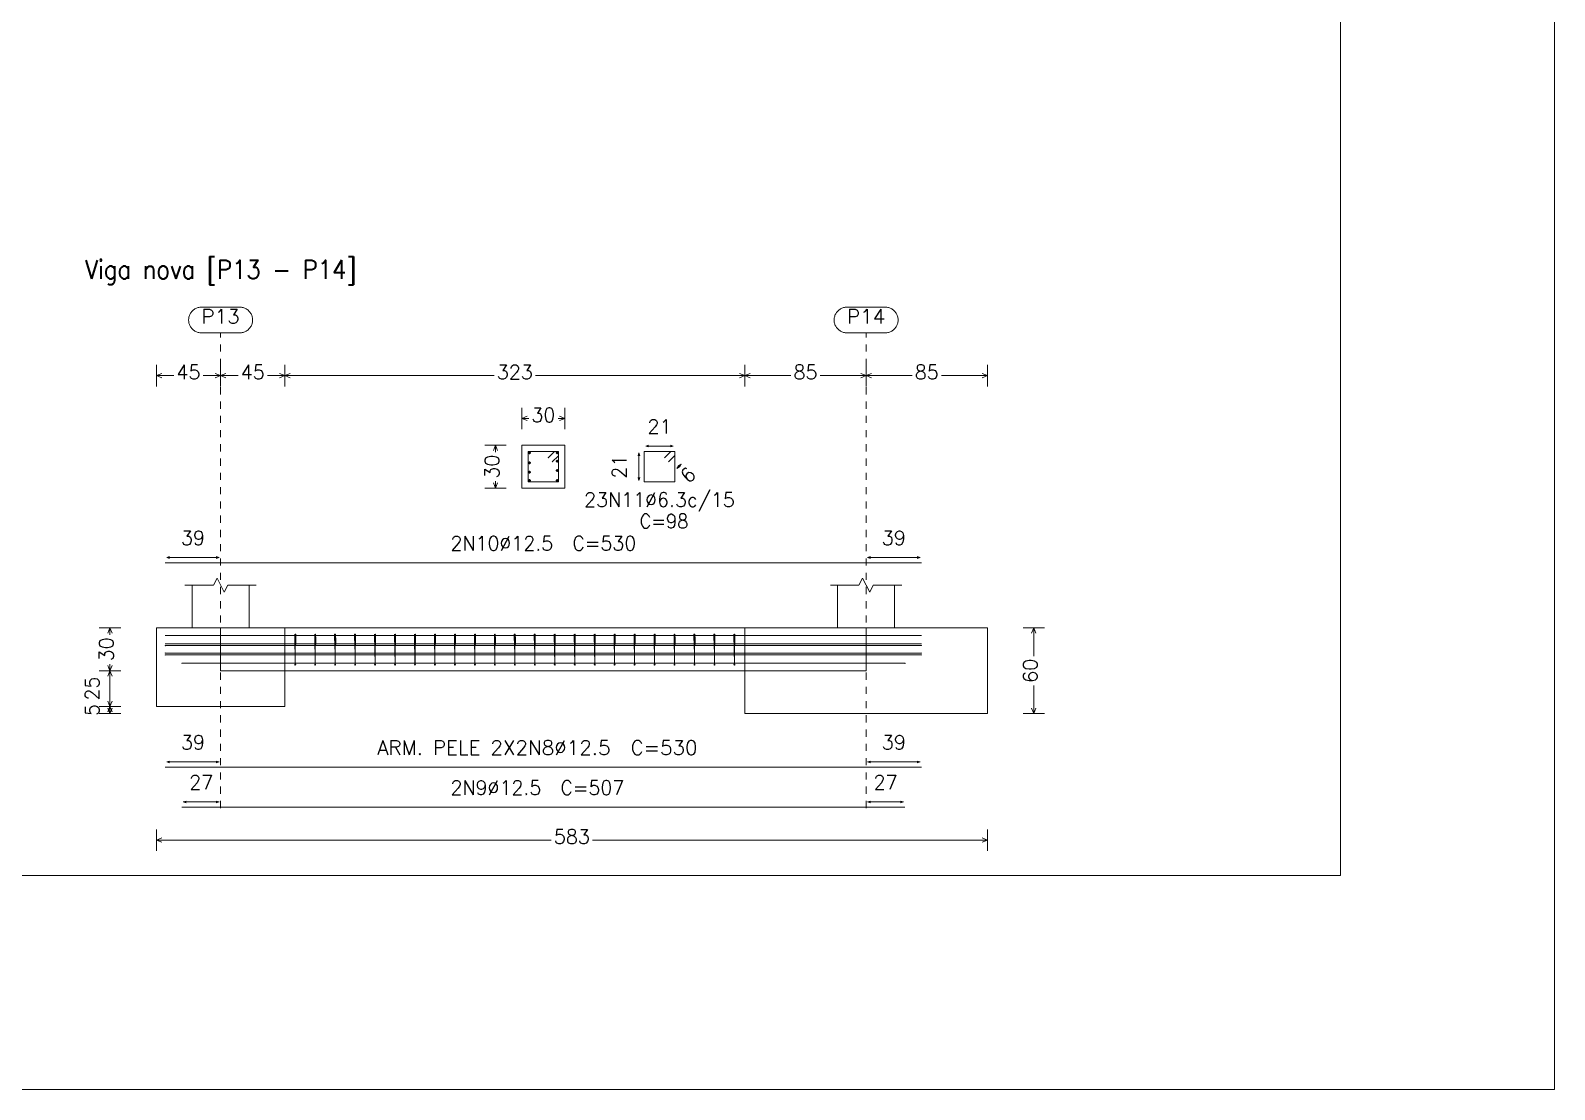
# Model space of a CAD drawing. Header units: millimetres. Extents: x 0 to 376, y 0 to 134.
# Drawn here: x 153.22 to 174.59, y 46.1 to 60.95 of the extents above; entities that cross this region are included whole.
import ezdxf
from ezdxf.enums import TextEntityAlignment as Align

# ---------------------------------------------------------------- set-up
doc = ezdxf.new("R2010")
doc.units = ezdxf.units.MM
doc.linetypes.add('CYPE_PUNTO', pattern=[0.075, 0, -0.075])
for name, color, linetype, lineweight in [('FUN_COTAS', 2, 'Continuous', 0), ('FUN_DES_ARMADURAS', 4, 'Continuous', 0), ('FUN_GEOMETRIA', 2, 'Continuous', 0), ('FUN_REFEREN', 2, 'Continuous', 0), ('FUN_TXT_ARMADURAS', 3, 'Continuous', 0), ('QUAD_BORDA', 1, 'Continuous', 20), ('QUAD_LIMITES', 2, 'Continuous', 0)]:
    doc.layers.add(name, color=color, linetype=linetype, lineweight=lineweight)
doc.styles.add('CYPETXT', font='romans__.ttf', dxfattribs={"height": 0.2})

msp = doc.modelspace()

# ---------------------------------------------------------------- hatches: boundary and pattern name
at = {"layer": 'FUN_DES_ARMADURAS'}
h = msp.add_hatch(color=256, dxfattribs=at)
edge = h.paths.add_edge_path(flags=0)
edge.add_arc((160.4777, 54.9586), 0.0016, 0, 360)
h = msp.add_hatch(color=256, dxfattribs=at)
edge = h.paths.add_edge_path(flags=0)
edge.add_arc((160.534, 54.9023), 0.0016, 0, 360)
h = msp.add_hatch(color=256, dxfattribs=at)
edge = h.paths.add_edge_path(flags=0)
edge.add_arc((155.1085, 52.4671), 0.0016, 0, 360)
h = msp.add_hatch(color=256, dxfattribs=at)
edge = h.paths.add_edge_path(flags=0)
edge.add_arc((155.1085, 52.3498), 0.0016, 0, 360)
h = msp.add_hatch(color=256, dxfattribs=at)
edge = h.paths.add_edge_path(flags=0)
edge.add_arc((156.9235, 52.3969), 0.0016, 0, 360)
h = msp.add_hatch(color=256, dxfattribs=at)
edge = h.paths.add_edge_path(flags=0)
edge.add_arc((157.2034, 52.3969), 0.0016, 0, 360)
h = msp.add_hatch(color=256, dxfattribs=at)
edge = h.paths.add_edge_path(flags=0)
edge.add_arc((157.4832, 52.3969), 0.0016, 0, 360)
h = msp.add_hatch(color=256, dxfattribs=at)
edge = h.paths.add_edge_path(flags=0)
edge.add_arc((157.7631, 52.3969), 0.0016, 0, 360)
h = msp.add_hatch(color=256, dxfattribs=at)
edge = h.paths.add_edge_path(flags=0)
edge.add_arc((158.043, 52.3969), 0.0016, 0, 360)
h = msp.add_hatch(color=256, dxfattribs=at)
edge = h.paths.add_edge_path(flags=0)
edge.add_arc((158.3229, 52.3969), 0.0016, 0, 360)
h = msp.add_hatch(color=256, dxfattribs=at)
edge = h.paths.add_edge_path(flags=0)
edge.add_arc((158.6028, 52.3969), 0.0016, 0, 360)
h = msp.add_hatch(color=256, dxfattribs=at)
edge = h.paths.add_edge_path(flags=0)
edge.add_arc((158.8827, 52.3969), 0.0016, 0, 360)
h = msp.add_hatch(color=256, dxfattribs=at)
edge = h.paths.add_edge_path(flags=0)
edge.add_arc((159.1626, 52.3969), 0.0016, 0, 360)
h = msp.add_hatch(color=256, dxfattribs=at)
edge = h.paths.add_edge_path(flags=0)
edge.add_arc((159.4424, 52.3969), 0.0016, 0, 360)
h = msp.add_hatch(color=256, dxfattribs=at)
edge = h.paths.add_edge_path(flags=0)
edge.add_arc((159.7223, 52.3969), 0.0016, 0, 360)
h = msp.add_hatch(color=256, dxfattribs=at)
edge = h.paths.add_edge_path(flags=0)
edge.add_arc((160.0022, 52.3969), 0.0016, 0, 360)
h = msp.add_hatch(color=256, dxfattribs=at)
edge = h.paths.add_edge_path(flags=0)
edge.add_arc((160.2821, 52.3969), 0.0016, 0, 360)
h = msp.add_hatch(color=256, dxfattribs=at)
edge = h.paths.add_edge_path(flags=0)
edge.add_arc((160.562, 52.3969), 0.0016, 0, 360)
h = msp.add_hatch(color=256, dxfattribs=at)
edge = h.paths.add_edge_path(flags=0)
edge.add_arc((160.8419, 52.3969), 0.0016, 0, 360)
h = msp.add_hatch(color=256, dxfattribs=at)
edge = h.paths.add_edge_path(flags=0)
edge.add_arc((161.1218, 52.3969), 0.0016, 0, 360)
h = msp.add_hatch(color=256, dxfattribs=at)
edge = h.paths.add_edge_path(flags=0)
edge.add_arc((161.4017, 52.3969), 0.0016, 0, 360)
h = msp.add_hatch(color=256, dxfattribs=at)
edge = h.paths.add_edge_path(flags=0)
edge.add_arc((161.6815, 52.3969), 0.0016, 0, 360)
h = msp.add_hatch(color=256, dxfattribs=at)
edge = h.paths.add_edge_path(flags=0)
edge.add_arc((161.9614, 52.3969), 0.0016, 0, 360)
h = msp.add_hatch(color=256, dxfattribs=at)
edge = h.paths.add_edge_path(flags=0)
edge.add_arc((162.2413, 52.3969), 0.0016, 0, 360)
h = msp.add_hatch(color=256, dxfattribs=at)
edge = h.paths.add_edge_path(flags=0)
edge.add_arc((162.5212, 52.3969), 0.0016, 0, 360)
h = msp.add_hatch(color=256, dxfattribs=at)
edge = h.paths.add_edge_path(flags=0)
edge.add_arc((162.8011, 52.3969), 0.0016, 0, 360)
h = msp.add_hatch(color=256, dxfattribs=at)
edge = h.paths.add_edge_path(flags=0)
edge.add_arc((163.081, 52.3969), 0.0016, 0, 360)
h = msp.add_hatch(color=256, dxfattribs=at)
edge = h.paths.add_edge_path(flags=0)
edge.add_arc((165.7102, 52.4671), 0.0016, 0, 360)
h = msp.add_hatch(color=256, dxfattribs=at)
edge = h.paths.add_edge_path(flags=0)
edge.add_arc((165.7102, 52.3498), 0.0016, 0, 360)
h = msp.add_hatch(color=256, dxfattribs=at)
edge = h.paths.add_edge_path(flags=0)
edge.add_arc((155.1085, 52.3248), 0.0016, 0, 360)
h = msp.add_hatch(color=256, dxfattribs=at)
edge = h.paths.add_edge_path(flags=0)
edge.add_arc((155.1085, 52.2197), 0.0016, 0, 360)
h = msp.add_hatch(color=256, dxfattribs=at)
edge = h.paths.add_edge_path(flags=0)
edge.add_arc((155.1085, 52.1947), 0.0016, 0, 360)
h = msp.add_hatch(color=256, dxfattribs=at)
edge = h.paths.add_edge_path(flags=0)
edge.add_arc((156.9377, 52.3406), 0.0016, 0, 360)
h = msp.add_hatch(color=256, dxfattribs=at)
edge = h.paths.add_edge_path(flags=0)
edge.add_arc((157.2176, 52.3406), 0.0016, 0, 360)
h = msp.add_hatch(color=256, dxfattribs=at)
edge = h.paths.add_edge_path(flags=0)
edge.add_arc((157.4975, 52.3406), 0.0016, 0, 360)
h = msp.add_hatch(color=256, dxfattribs=at)
edge = h.paths.add_edge_path(flags=0)
edge.add_arc((157.7774, 52.3406), 0.0016, 0, 360)
h = msp.add_hatch(color=256, dxfattribs=at)
edge = h.paths.add_edge_path(flags=0)
edge.add_arc((158.0573, 52.3406), 0.0016, 0, 360)
h = msp.add_hatch(color=256, dxfattribs=at)
edge = h.paths.add_edge_path(flags=0)
edge.add_arc((158.3372, 52.3406), 0.0016, 0, 360)
h = msp.add_hatch(color=256, dxfattribs=at)
edge = h.paths.add_edge_path(flags=0)
edge.add_arc((158.617, 52.3406), 0.0016, 0, 360)
h = msp.add_hatch(color=256, dxfattribs=at)
edge = h.paths.add_edge_path(flags=0)
edge.add_arc((158.8969, 52.3406), 0.0016, 0, 360)
h = msp.add_hatch(color=256, dxfattribs=at)
edge = h.paths.add_edge_path(flags=0)
edge.add_arc((159.1768, 52.3406), 0.0016, 0, 360)
h = msp.add_hatch(color=256, dxfattribs=at)
edge = h.paths.add_edge_path(flags=0)
edge.add_arc((159.4567, 52.3406), 0.0016, 0, 360)
h = msp.add_hatch(color=256, dxfattribs=at)
edge = h.paths.add_edge_path(flags=0)
edge.add_arc((159.7366, 52.3406), 0.0016, 0, 360)
h = msp.add_hatch(color=256, dxfattribs=at)
edge = h.paths.add_edge_path(flags=0)
edge.add_arc((160.0165, 52.3406), 0.0016, 0, 360)
h = msp.add_hatch(color=256, dxfattribs=at)
edge = h.paths.add_edge_path(flags=0)
edge.add_arc((160.2964, 52.3406), 0.0016, 0, 360)
h = msp.add_hatch(color=256, dxfattribs=at)
edge = h.paths.add_edge_path(flags=0)
edge.add_arc((160.5763, 52.3406), 0.0016, 0, 360)
h = msp.add_hatch(color=256, dxfattribs=at)
edge = h.paths.add_edge_path(flags=0)
edge.add_arc((160.8561, 52.3406), 0.0016, 0, 360)
h = msp.add_hatch(color=256, dxfattribs=at)
edge = h.paths.add_edge_path(flags=0)
edge.add_arc((161.136, 52.3406), 0.0016, 0, 360)
h = msp.add_hatch(color=256, dxfattribs=at)
edge = h.paths.add_edge_path(flags=0)
edge.add_arc((161.4159, 52.3406), 0.0016, 0, 360)
h = msp.add_hatch(color=256, dxfattribs=at)
edge = h.paths.add_edge_path(flags=0)
edge.add_arc((161.6958, 52.3406), 0.0016, 0, 360)
h = msp.add_hatch(color=256, dxfattribs=at)
edge = h.paths.add_edge_path(flags=0)
edge.add_arc((161.9757, 52.3406), 0.0016, 0, 360)
h = msp.add_hatch(color=256, dxfattribs=at)
edge = h.paths.add_edge_path(flags=0)
edge.add_arc((162.2556, 52.3406), 0.0016, 0, 360)
h = msp.add_hatch(color=256, dxfattribs=at)
edge = h.paths.add_edge_path(flags=0)
edge.add_arc((162.5355, 52.3406), 0.0016, 0, 360)
h = msp.add_hatch(color=256, dxfattribs=at)
edge = h.paths.add_edge_path(flags=0)
edge.add_arc((162.8153, 52.3406), 0.0016, 0, 360)
h = msp.add_hatch(color=256, dxfattribs=at)
edge = h.paths.add_edge_path(flags=0)
edge.add_arc((163.0952, 52.3406), 0.0016, 0, 360)
h = msp.add_hatch(color=256, dxfattribs=at)
edge = h.paths.add_edge_path(flags=0)
edge.add_arc((165.7102, 52.3248), 0.0016, 0, 360)
h = msp.add_hatch(color=256, dxfattribs=at)
edge = h.paths.add_edge_path(flags=0)
edge.add_arc((165.7102, 52.2197), 0.0016, 0, 360)
h = msp.add_hatch(color=256, dxfattribs=at)
edge = h.paths.add_edge_path(flags=0)
edge.add_arc((165.7102, 52.1947), 0.0016, 0, 360)
h = msp.add_hatch(color=256, dxfattribs=at)
edge = h.paths.add_edge_path(flags=0)
edge.add_arc((155.3401, 52.0774), 0.0016, 0, 360)
h = msp.add_hatch(color=256, dxfattribs=at)
edge = h.paths.add_edge_path(flags=0)
edge.add_arc((165.4786, 52.0774), 0.0016, 0, 360)

# ---------------------------------------------------------------- linework, layer by layer
at = {"layer": 'FUN_COTAS', "linetype": 'CYPE_PUNTO'}
for p, q in [((155.8844, 50.0472), (155.8844, 56.7101)), ((164.9343, 50.0472), (164.9343, 56.7101))]:
    msp.add_line(p, q, dxfattribs=at)
at = {"layer": 'FUN_COTAS'}
for p, q in [((154.9844, 55.9601), (154.9844, 56.2602)), ((155.8844, 55.9601), (155.8844, 56.2602)), ((155.8844, 55.9601), (155.8844, 56.2602)), ((156.7843, 55.9601), (156.7843, 56.2602)), ((156.7843, 55.9601), (156.7843, 56.2602)), ((163.2344, 55.9601), (163.2344, 56.2602)), ((163.2344, 55.9601), (163.2344, 56.2602)), ((164.9343, 55.9601), (164.9343, 56.2602)), ((164.9343, 55.9601), (164.9343, 56.2602)), ((166.6344, 55.9601), (166.6344, 56.2602)), ((154.9844, 56.1101), (155.0593, 56.1401)), ((154.9844, 56.1101), (155.0593, 56.0802)), ((154.9844, 56.1101), (155.2288, 56.1101)), ((155.6398, 56.1101), (155.8844, 56.1101)), ((155.8844, 56.1101), (155.8093, 56.1401)), ((155.8844, 56.1101), (155.8093, 56.0802)), ((155.8844, 56.1101), (155.9594, 56.1401)), ((155.8844, 56.1101), (155.9594, 56.0802)), ((155.8844, 56.1101), (156.1288, 56.1101)), ((156.5399, 56.1101), (156.7843, 56.1101)), ((156.7843, 56.1101), (156.7094, 56.1401)), ((156.7843, 56.1101), (156.7094, 56.0802)), ((156.7843, 56.1101), (156.8594, 56.1401)), ((156.7843, 56.1101), (156.8594, 56.0802)), ((156.7843, 56.1101), (159.7199, 56.1101)), ((160.2988, 56.1101), (163.2344, 56.1101)), ((163.2344, 56.1101), (163.1593, 56.1401)), ((163.2344, 56.1101), (163.1593, 56.0802)), ((163.2344, 56.1101), (163.3093, 56.1401)), ((163.2344, 56.1101), (163.3093, 56.0802)), ((163.2344, 56.1101), (163.8788, 56.1101)), ((164.2899, 56.1101), (164.9343, 56.1101)), ((164.9343, 56.1101), (164.8594, 56.1401)), ((164.9343, 56.1101), (164.8594, 56.0802)), ((164.9343, 56.1101), (165.0094, 56.1401)), ((164.9343, 56.1101), (165.0094, 56.0802)), ((164.9343, 56.1101), (165.5788, 56.1101)), ((165.9898, 56.1101), (166.6344, 56.1101)), ((166.6344, 56.1101), (166.5593, 56.1401)), ((166.6344, 56.1101), (166.5593, 56.0802)), ((160.1094, 55.3601), (160.1094, 55.6602)), ((160.7094, 55.3601), (160.7094, 55.6602)), ((160.1094, 55.5102), (160.1843, 55.5401)), ((160.1094, 55.5102), (160.1843, 55.4802)), ((160.1094, 55.5102), (160.2038, 55.5102)), ((160.6148, 55.5102), (160.7094, 55.5102)), ((160.7094, 55.5102), (160.6344, 55.5401)), ((160.7094, 55.5102), (160.6344, 55.4802)), ((159.5881, 55.1339), (159.8881, 55.1339)), ((159.7381, 55.1339), (159.7081, 55.059)), ((159.7381, 55.1339), (159.7681, 55.059)), ((159.7381, 55.0395), (159.7381, 55.1339)), ((159.5881, 54.5339), (159.8881, 54.5339)), ((159.7381, 54.5339), (159.7081, 54.609)), ((159.7381, 54.5339), (159.7381, 54.6285)), ((159.7381, 54.5339), (159.7681, 54.609)), ((154.1833, 52.5722), (154.4834, 52.5722)), ((154.3333, 52.5722), (154.3033, 52.4973)), ((154.3333, 52.5722), (154.3633, 52.4973)), ((154.3333, 52.4778), (154.3333, 52.5722)), ((167.1353, 52.5722), (167.4353, 52.5722)), ((167.2853, 52.5722), (167.2553, 52.4973)), ((167.2853, 52.5722), (167.3153, 52.4973)), ((167.2853, 52.1778), (167.2853, 52.5722)), ((154.1833, 51.9723), (154.4834, 51.9723)), ((154.1833, 51.9723), (154.4834, 51.9723)), ((154.3333, 51.9723), (154.3033, 52.0472)), ((154.3333, 51.9723), (154.3033, 51.8972)), ((154.3333, 51.9723), (154.3333, 52.0667)), ((154.3333, 51.9723), (154.3633, 52.0472)), ((154.3333, 51.9723), (154.3633, 51.8972)), ((154.3333, 51.4723), (154.3333, 51.9723)), ((167.2853, 51.3723), (167.2853, 51.7668)), ((154.3333, 51.4723), (154.3033, 51.5472)), ((154.3333, 51.4723), (154.3633, 51.5472)), ((154.1833, 51.4723), (154.4834, 51.4723)), ((154.1833, 51.4723), (154.4834, 51.4723)), ((154.1833, 51.3723), (154.4834, 51.3723)), ((154.3333, 51.4723), (154.3033, 51.3972)), ((154.3333, 51.3723), (154.3033, 51.4472)), ((154.3333, 51.4723), (154.3633, 51.3972)), ((154.3333, 51.3723), (154.3333, 51.4723)), ((154.3333, 51.3723), (154.3633, 51.4472)), ((167.1353, 51.3723), (167.4353, 51.3723)), ((167.2853, 51.3723), (167.2553, 51.4472)), ((167.2853, 51.3723), (167.3153, 51.4472)), ((154.9844, 49.4472), (154.9844, 49.7473)), ((154.9844, 49.5973), (155.0593, 49.6272)), ((154.9844, 49.5973), (155.0593, 49.5673)), ((154.9844, 49.5973), (160.5198, 49.5973)), ((161.0988, 49.5973), (166.6344, 49.5973)), ((166.6344, 49.5973), (166.5593, 49.6272)), ((166.6344, 49.5973), (166.5593, 49.5673)), ((166.6344, 49.4472), (166.6344, 49.7473))]:
    msp.add_line(p, q, dxfattribs=at)
for points in [[(156.1529, 57.0701), (156.1649, 57.0697), (156.1768, 57.0685), (156.1887, 57.0665), (156.2004, 57.0638), (156.2119, 57.0602), (156.2231, 57.0559), (156.234, 57.0508), (156.2446, 57.045), (156.2547, 57.0385), (156.2644, 57.0314), (156.2736, 57.0236), (156.2822, 57.0153), (156.2903, 57.0064), (156.2978, 56.9969), (156.3046, 56.987), (156.3107, 56.9767), (156.3161, 56.9659), (156.3208, 56.9548), (156.3248, 56.9435), (156.3279, 56.9319), (156.3303, 56.9201), (156.3319, 56.9082), (156.3327, 56.8962), (156.3327, 56.8841), (156.3319, 56.8721), (156.3303, 56.8602), (156.3279, 56.8484), (156.3248, 56.8368), (156.3208, 56.8255), (156.3161, 56.8144), (156.3107, 56.8036), (156.3046, 56.7933), (156.2978, 56.7834), (156.2903, 56.7739), (156.2822, 56.765), (156.2736, 56.7567), (156.2644, 56.7489), (156.2547, 56.7418), (156.2446, 56.7353), (156.234, 56.7295), (156.2231, 56.7244), (156.2119, 56.7201), (156.2004, 56.7165), (156.1887, 56.7138), (156.1768, 56.7118), (156.1649, 56.7106), (156.1529, 56.7101), (155.6158, 56.7101), (155.6038, 56.7106), (155.5919, 56.7118), (155.58, 56.7138), (155.5683, 56.7165), (155.5568, 56.7201), (155.5456, 56.7244), (155.5347, 56.7295), (155.5241, 56.7353), (155.514, 56.7418), (155.5043, 56.7489), (155.4951, 56.7567), (155.4865, 56.765), (155.4784, 56.7739), (155.4709, 56.7834), (155.4641, 56.7933), (155.458, 56.8036), (155.4526, 56.8144), (155.4479, 56.8255), (155.4439, 56.8368), (155.4408, 56.8484), (155.4384, 56.8602), (155.4368, 56.8721), (155.436, 56.8841), (155.436, 56.8962), (155.4368, 56.9082), (155.4384, 56.9201), (155.4408, 56.9319), (155.4439, 56.9435), (155.4479, 56.9548), (155.4526, 56.9659), (155.458, 56.9767), (155.4641, 56.987), (155.4709, 56.9969), (155.4784, 57.0064), (155.4865, 57.0153), (155.4951, 57.0236), (155.5043, 57.0314), (155.514, 57.0385), (155.5241, 57.045), (155.5347, 57.0508), (155.5456, 57.0559), (155.5568, 57.0602), (155.5683, 57.0638), (155.58, 57.0665), (155.5919, 57.0685), (155.6038, 57.0697), (155.6158, 57.0701), (156.1529, 57.0701)], [(165.2029, 57.0701), (165.2149, 57.0697), (165.2268, 57.0685), (165.2387, 57.0665), (165.2504, 57.0638), (165.2619, 57.0602), (165.2731, 57.0559), (165.284, 57.0508), (165.2946, 57.045), (165.3047, 57.0385), (165.3144, 57.0314), (165.3236, 57.0236), (165.3322, 57.0153), (165.3403, 57.0064), (165.3478, 56.9969), (165.3546, 56.987), (165.3607, 56.9767), (165.3661, 56.9659), (165.3708, 56.9548), (165.3748, 56.9435), (165.3779, 56.9319), (165.3803, 56.9201), (165.3819, 56.9082), (165.3827, 56.8962), (165.3827, 56.8841), (165.3819, 56.8721), (165.3803, 56.8602), (165.3779, 56.8484), (165.3748, 56.8368), (165.3708, 56.8255), (165.3661, 56.8144), (165.3607, 56.8036), (165.3546, 56.7933), (165.3478, 56.7834), (165.3403, 56.7739), (165.3322, 56.765), (165.3236, 56.7567), (165.3144, 56.7489), (165.3047, 56.7418), (165.2946, 56.7353), (165.284, 56.7295), (165.2731, 56.7244), (165.2619, 56.7201), (165.2504, 56.7165), (165.2387, 56.7138), (165.2268, 56.7118), (165.2149, 56.7106), (165.2029, 56.7101), (164.6659, 56.7101), (164.6538, 56.7106), (164.6419, 56.7118), (164.63, 56.7138), (164.6183, 56.7165), (164.6068, 56.7201), (164.5956, 56.7244), (164.5847, 56.7295), (164.5741, 56.7353), (164.564, 56.7418), (164.5543, 56.7489), (164.5451, 56.7567), (164.5365, 56.765), (164.5284, 56.7739), (164.5209, 56.7834), (164.5141, 56.7933), (164.508, 56.8036), (164.5026, 56.8144), (164.4979, 56.8255), (164.4939, 56.8368), (164.4908, 56.8484), (164.4884, 56.8602), (164.4868, 56.8721), (164.486, 56.8841), (164.486, 56.8962), (164.4868, 56.9082), (164.4884, 56.9201), (164.4908, 56.9319), (164.4939, 56.9435), (164.4979, 56.9548), (164.5026, 56.9659), (164.508, 56.9767), (164.5141, 56.987), (164.5209, 56.9969), (164.5284, 57.0064), (164.5365, 57.0153), (164.5451, 57.0236), (164.5543, 57.0314), (164.564, 57.0385), (164.5741, 57.045), (164.5847, 57.0508), (164.5956, 57.0559), (164.6068, 57.0602), (164.6183, 57.0638), (164.63, 57.0665), (164.6419, 57.0685), (164.6538, 57.0697), (164.6659, 57.0701), (165.2029, 57.0701)]]:
    msp.add_lwpolyline(points, close=True, dxfattribs=at)
at = {"layer": 'FUN_DES_ARMADURAS'}
for p, q in [((160.1957, 55.0288), (160.2332, 55.0288)), ((160.2144, 55.0101), (160.2144, 55.0476)), ((160.5855, 55.0288), (160.623, 55.0288)), ((160.6043, 55.0101), (160.6043, 55.0476)), ((160.6043, 54.8927), (160.6043, 54.9302)), ((160.1957, 54.8865), (160.2332, 54.8865)), ((160.1957, 54.7565), (160.2332, 54.7565)), ((160.2144, 54.8677), (160.2144, 54.9052)), ((160.2144, 54.7377), (160.2144, 54.7752)), ((160.5855, 54.9115), (160.623, 54.9115)), ((160.5855, 54.7814), (160.623, 54.7814)), ((160.6043, 54.7627), (160.6043, 54.8002)), ((160.1957, 54.639), (160.2332, 54.639)), ((160.2144, 54.6203), (160.2144, 54.6578)), ((160.5855, 54.639), (160.623, 54.639)), ((160.6043, 54.6203), (160.6043, 54.6578))]:
    msp.add_line(p, q, dxfattribs=at)
for points in [[(160.534, 54.9023), (160.6194, 54.9877), (160.6221, 54.9918), (160.6231, 54.9966), (160.6231, 55.0351), (160.6214, 55.0414), (160.6168, 55.046), (160.6105, 55.0476), (160.2082, 55.0476), (160.2019, 55.046), (160.1973, 55.0414), (160.1957, 55.035), (160.1957, 54.6328), (160.1973, 54.6265), (160.2019, 54.6219), (160.2082, 54.6202), (160.6104, 54.6202), (160.6167, 54.6219), (160.6214, 54.6265), (160.6231, 54.6328), (160.6231, 55.0351), (160.6214, 55.0414), (160.6168, 55.046), (160.6105, 55.0476), (160.572, 55.0476), (160.5672, 55.0467), (160.5631, 55.044), (160.4777, 54.9586)], [(162.162, 54.9023), (162.251, 54.9914), (162.251, 55.0476), (161.8236, 55.0476), (161.8236, 54.6202), (162.251, 54.6202), (162.251, 55.0476), (162.1948, 55.0476), (162.1057, 54.9586)], [(155.1085, 53.4853), (155.8844, 53.4853), (164.9343, 53.4853), (165.7102, 53.4853)], [(155.1085, 52.4671), (155.8844, 52.4671), (164.9343, 52.4671), (165.7102, 52.4671)], [(155.1085, 52.3498), (155.8844, 52.3498), (164.9343, 52.3498), (165.7102, 52.3498)], [(156.9377, 52.3406), (156.9377, 52.426), (156.9377, 52.4301), (156.9376, 52.4349), (156.9371, 52.4734), (156.937, 52.4797), (156.9368, 52.4843), (156.9367, 52.486), (156.9308, 52.486), (156.9307, 52.4843), (156.9306, 52.4796), (156.9306, 52.4734), (156.9306, 52.0712), (156.9306, 52.0648), (156.9306, 52.0602), (156.9306, 52.0585), (156.9306, 52.0602), (156.9305, 52.0648), (156.9304, 52.0711), (156.9245, 52.4734), (156.9244, 52.4797), (156.9242, 52.4843), (156.9241, 52.486), (156.9235, 52.486), (156.9235, 52.485), (156.9235, 52.4823), (156.9235, 52.3969)], [(157.2176, 52.3406), (157.2176, 52.426), (157.2176, 52.4301), (157.2175, 52.4349), (157.217, 52.4734), (157.2168, 52.4797), (157.2167, 52.4843), (157.2166, 52.486), (157.2107, 52.486), (157.2106, 52.4843), (157.2105, 52.4796), (157.2105, 52.4734), (157.2105, 52.0712), (157.2105, 52.0648), (157.2105, 52.0602), (157.2105, 52.0585), (157.2105, 52.0602), (157.2104, 52.0648), (157.2103, 52.0711), (157.2044, 52.4734), (157.2042, 52.4797), (157.2041, 52.4843), (157.204, 52.486), (157.2034, 52.486), (157.2034, 52.485), (157.2034, 52.4823), (157.2034, 52.3969)], [(157.4975, 52.3406), (157.4975, 52.426), (157.4975, 52.4301), (157.4974, 52.4349), (157.4969, 52.4734), (157.4967, 52.4797), (157.4966, 52.4843), (157.4965, 52.486), (157.4906, 52.486), (157.4905, 52.4843), (157.4904, 52.4796), (157.4904, 52.4734), (157.4904, 52.0712), (157.4904, 52.0648), (157.4904, 52.0602), (157.4904, 52.0585), (157.4903, 52.0602), (157.4903, 52.0648), (157.4902, 52.0711), (157.4843, 52.4734), (157.4841, 52.4797), (157.484, 52.4843), (157.4839, 52.486), (157.4833, 52.486), (157.4833, 52.485), (157.4832, 52.4823), (157.4832, 52.3969)], [(157.7774, 52.3406), (157.7774, 52.426), (157.7774, 52.4301), (157.7773, 52.4349), (157.7767, 52.4734), (157.7766, 52.4797), (157.7765, 52.4843), (157.7764, 52.486), (157.7704, 52.486), (157.7703, 52.4843), (157.7703, 52.4796), (157.7703, 52.4734), (157.7703, 52.0712), (157.7703, 52.0648), (157.7703, 52.0602), (157.7703, 52.0585), (157.7702, 52.0602), (157.7702, 52.0648), (157.7701, 52.0711), (157.7641, 52.4734), (157.764, 52.4797), (157.7639, 52.4843), (157.7638, 52.486), (157.7632, 52.486), (157.7631, 52.485), (157.7631, 52.4823), (157.7631, 52.3969)], [(158.0573, 52.3406), (158.0573, 52.426), (158.0573, 52.4301), (158.0572, 52.4349), (158.0566, 52.4734), (158.0565, 52.4797), (158.0564, 52.4843), (158.0563, 52.486), (158.0503, 52.486), (158.0502, 52.4843), (158.0502, 52.4796), (158.0501, 52.4734), (158.0501, 52.0712), (158.0501, 52.0648), (158.0501, 52.0602), (158.0501, 52.0585), (158.0501, 52.0602), (158.05, 52.0648), (158.05, 52.0711), (158.044, 52.4734), (158.0439, 52.4797), (158.0438, 52.4843), (158.0437, 52.486), (158.0431, 52.486), (158.043, 52.485), (158.043, 52.4823), (158.043, 52.3969)], [(158.3372, 52.3406), (158.3372, 52.426), (158.3371, 52.4301), (158.3371, 52.4349), (158.3365, 52.4734), (158.3364, 52.4797), (158.3363, 52.4843), (158.3361, 52.486), (158.3302, 52.486), (158.3301, 52.4843), (158.3301, 52.4796), (158.33, 52.4734), (158.33, 52.0712), (158.33, 52.0648), (158.33, 52.0602), (158.33, 52.0585), (158.33, 52.0602), (158.3299, 52.0648), (158.3298, 52.0711), (158.3239, 52.4734), (158.3238, 52.4797), (158.3237, 52.4843), (158.3235, 52.486), (158.323, 52.486), (158.3229, 52.485), (158.3229, 52.4823), (158.3229, 52.3969)], [(158.617, 52.3406), (158.617, 52.426), (158.617, 52.4301), (158.617, 52.4349), (158.6164, 52.4734), (158.6163, 52.4797), (158.6161, 52.4843), (158.616, 52.486), (158.6101, 52.486), (158.61, 52.4843), (158.6099, 52.4796), (158.6099, 52.4734), (158.6099, 52.0712), (158.6099, 52.0648), (158.6099, 52.0602), (158.6099, 52.0585), (158.6099, 52.0602), (158.6098, 52.0648), (158.6097, 52.0711), (158.6038, 52.4734), (158.6037, 52.4797), (158.6035, 52.4843), (158.6034, 52.486), (158.6029, 52.486), (158.6028, 52.485), (158.6028, 52.4823), (158.6028, 52.3969)], [(158.8969, 52.3406), (158.8969, 52.426), (158.8969, 52.4301), (158.8969, 52.4349), (158.8963, 52.4734), (158.8962, 52.4797), (158.896, 52.4843), (158.8959, 52.486), (158.89, 52.486), (158.8899, 52.4843), (158.8898, 52.4796), (158.8898, 52.4734), (158.8898, 52.0712), (158.8898, 52.0648), (158.8898, 52.0602), (158.8898, 52.0585), (158.8898, 52.0602), (158.8897, 52.0648), (158.8896, 52.0711), (158.8837, 52.4734), (158.8836, 52.4797), (158.8834, 52.4843), (158.8833, 52.486), (158.8827, 52.486), (158.8827, 52.485), (158.8827, 52.4823), (158.8827, 52.3969)], [(159.1768, 52.3406), (159.1768, 52.426), (159.1768, 52.4301), (159.1767, 52.4349), (159.1762, 52.4734), (159.1761, 52.4797), (159.1759, 52.4843), (159.1758, 52.486), (159.1699, 52.486), (159.1698, 52.4843), (159.1697, 52.4796), (159.1697, 52.4734), (159.1697, 52.0712), (159.1697, 52.0648), (159.1697, 52.0602), (159.1697, 52.0585), (159.1697, 52.0602), (159.1696, 52.0648), (159.1695, 52.0711), (159.1636, 52.4734), (159.1635, 52.4797), (159.1633, 52.4843), (159.1632, 52.486), (159.1626, 52.486), (159.1626, 52.485), (159.1626, 52.4823), (159.1626, 52.3969)], [(159.4567, 52.3406), (159.4567, 52.426), (159.4567, 52.4301), (159.4566, 52.4349), (159.4561, 52.4734), (159.4559, 52.4797), (159.4558, 52.4843), (159.4557, 52.486), (159.4498, 52.486), (159.4497, 52.4843), (159.4496, 52.4796), (159.4496, 52.4734), (159.4496, 52.0712), (159.4496, 52.0648), (159.4496, 52.0602), (159.4496, 52.0585), (159.4496, 52.0602), (159.4495, 52.0648), (159.4494, 52.0711), (159.4435, 52.4734), (159.4433, 52.4797), (159.4432, 52.4843), (159.4431, 52.486), (159.4425, 52.486), (159.4425, 52.485), (159.4424, 52.4823), (159.4424, 52.3969)], [(159.7366, 52.3406), (159.7366, 52.426), (159.7366, 52.4301), (159.7365, 52.4349), (159.7359, 52.4734), (159.7358, 52.4797), (159.7357, 52.4843), (159.7356, 52.486), (159.7296, 52.486), (159.7296, 52.4843), (159.7295, 52.4796), (159.7295, 52.4734), (159.7295, 52.0712), (159.7295, 52.0648), (159.7295, 52.0602), (159.7295, 52.0585), (159.7294, 52.0602), (159.7294, 52.0648), (159.7293, 52.0711), (159.7233, 52.4734), (159.7232, 52.4797), (159.7231, 52.4843), (159.723, 52.486), (159.7224, 52.486), (159.7224, 52.485), (159.7223, 52.4823), (159.7223, 52.3969)], [(160.0165, 52.3406), (160.0165, 52.426), (160.0165, 52.4301), (160.0164, 52.4349), (160.0158, 52.4734), (160.0157, 52.4797), (160.0156, 52.4843), (160.0155, 52.486), (160.0095, 52.486), (160.0094, 52.4843), (160.0094, 52.4796), (160.0094, 52.4734), (160.0094, 52.0712), (160.0094, 52.0648), (160.0094, 52.0602), (160.0094, 52.0585), (160.0093, 52.0602), (160.0093, 52.0648), (160.0092, 52.0711), (160.0032, 52.4734), (160.0031, 52.4797), (160.003, 52.4843), (160.0029, 52.486), (160.0023, 52.486), (160.0022, 52.485), (160.0022, 52.4823), (160.0022, 52.3969)], [(160.2964, 52.3406), (160.2964, 52.426), (160.2963, 52.4301), (160.2963, 52.4349), (160.2957, 52.4734), (160.2956, 52.4797), (160.2955, 52.4843), (160.2954, 52.486), (160.2894, 52.486), (160.2893, 52.4843), (160.2893, 52.4796), (160.2892, 52.4734), (160.2892, 52.0712), (160.2892, 52.0648), (160.2892, 52.0602), (160.2892, 52.0585), (160.2892, 52.0602), (160.2891, 52.0648), (160.2891, 52.0711), (160.2831, 52.4734), (160.283, 52.4797), (160.2829, 52.4843), (160.2828, 52.486), (160.2822, 52.486), (160.2821, 52.485), (160.2821, 52.4823), (160.2821, 52.3969)], [(160.5763, 52.3406), (160.5763, 52.426), (160.5762, 52.4301), (160.5762, 52.4349), (160.5756, 52.4734), (160.5755, 52.4797), (160.5754, 52.4843), (160.5752, 52.486), (160.5693, 52.486), (160.5692, 52.4843), (160.5691, 52.4796), (160.5691, 52.4734), (160.5691, 52.0712), (160.5691, 52.0648), (160.5691, 52.0602), (160.5691, 52.0585), (160.5691, 52.0602), (160.569, 52.0648), (160.5689, 52.0711), (160.563, 52.4734), (160.5629, 52.4797), (160.5628, 52.4843), (160.5626, 52.486), (160.5621, 52.486), (160.562, 52.485), (160.562, 52.4823), (160.562, 52.3969)], [(160.8561, 52.3406), (160.8561, 52.426), (160.8561, 52.4301), (160.8561, 52.4349), (160.8555, 52.4734), (160.8554, 52.4797), (160.8552, 52.4843), (160.8551, 52.486), (160.8492, 52.486), (160.8491, 52.4843), (160.849, 52.4796), (160.849, 52.4734), (160.849, 52.0712), (160.849, 52.0648), (160.849, 52.0602), (160.849, 52.0585), (160.849, 52.0602), (160.8489, 52.0648), (160.8488, 52.0711), (160.8429, 52.4734), (160.8428, 52.4797), (160.8426, 52.4843), (160.8425, 52.486), (160.842, 52.486), (160.8419, 52.485), (160.8419, 52.4823), (160.8419, 52.3969)], [(161.136, 52.3406), (161.136, 52.426), (161.136, 52.4301), (161.136, 52.4349), (161.1354, 52.4734), (161.1353, 52.4797), (161.1351, 52.4843), (161.135, 52.486), (161.1291, 52.486), (161.129, 52.4843), (161.1289, 52.4796), (161.1289, 52.4734), (161.1289, 52.0712), (161.1289, 52.0648), (161.1289, 52.0602), (161.1289, 52.0585), (161.1289, 52.0602), (161.1288, 52.0648), (161.1287, 52.0711), (161.1228, 52.4734), (161.1227, 52.4797), (161.1225, 52.4843), (161.1224, 52.486), (161.1218, 52.486), (161.1218, 52.485), (161.1218, 52.4823), (161.1218, 52.3969)], [(161.4159, 52.3406), (161.4159, 52.426), (161.4159, 52.4301), (161.4158, 52.4349), (161.4153, 52.4734), (161.4152, 52.4797), (161.415, 52.4843), (161.4149, 52.486), (161.409, 52.486), (161.4089, 52.4843), (161.4088, 52.4796), (161.4088, 52.4734), (161.4088, 52.0712), (161.4088, 52.0648), (161.4088, 52.0602), (161.4088, 52.0585), (161.4088, 52.0602), (161.4087, 52.0648), (161.4086, 52.0711), (161.4027, 52.4734), (161.4026, 52.4797), (161.4024, 52.4843), (161.4023, 52.486), (161.4017, 52.486), (161.4017, 52.485), (161.4017, 52.4823), (161.4017, 52.3969)], [(161.6958, 52.3406), (161.6958, 52.426), (161.6958, 52.4301), (161.6957, 52.4349), (161.6952, 52.4734), (161.695, 52.4797), (161.6949, 52.4843), (161.6948, 52.486), (161.6889, 52.486), (161.6888, 52.4843), (161.6887, 52.4796), (161.6887, 52.4734), (161.6887, 52.0712), (161.6887, 52.0648), (161.6887, 52.0602), (161.6887, 52.0585), (161.6886, 52.0602), (161.6886, 52.0648), (161.6885, 52.0711), (161.6826, 52.4734), (161.6824, 52.4797), (161.6823, 52.4843), (161.6822, 52.486), (161.6816, 52.486), (161.6816, 52.485), (161.6815, 52.4823), (161.6815, 52.3969)], [(161.9757, 52.3406), (161.9757, 52.426), (161.9757, 52.4301), (161.9756, 52.4349), (161.975, 52.4734), (161.9749, 52.4797), (161.9748, 52.4843), (161.9747, 52.486), (161.9687, 52.486), (161.9687, 52.4843), (161.9686, 52.4796), (161.9686, 52.4734), (161.9686, 52.0712), (161.9686, 52.0648), (161.9686, 52.0602), (161.9686, 52.0585), (161.9685, 52.0602), (161.9685, 52.0648), (161.9684, 52.0711), (161.9624, 52.4734), (161.9623, 52.4797), (161.9622, 52.4843), (161.9621, 52.486), (161.9615, 52.486), (161.9614, 52.485), (161.9614, 52.4823), (161.9614, 52.3969)], [(162.2556, 52.3406), (162.2556, 52.426), (162.2556, 52.4301), (162.2555, 52.4349), (162.2549, 52.4734), (162.2548, 52.4797), (162.2547, 52.4843), (162.2546, 52.486), (162.2486, 52.486), (162.2485, 52.4843), (162.2485, 52.4796), (162.2484, 52.4734), (162.2484, 52.0712), (162.2484, 52.0648), (162.2484, 52.0602), (162.2484, 52.0585), (162.2484, 52.0602), (162.2484, 52.0648), (162.2483, 52.0711), (162.2423, 52.4734), (162.2422, 52.4797), (162.2421, 52.4843), (162.242, 52.486), (162.2414, 52.486), (162.2413, 52.485), (162.2413, 52.4823), (162.2413, 52.3969)], [(162.5355, 52.3406), (162.5355, 52.426), (162.5354, 52.4301), (162.5354, 52.4349), (162.5348, 52.4734), (162.5347, 52.4797), (162.5346, 52.4843), (162.5344, 52.486), (162.5285, 52.486), (162.5284, 52.4843), (162.5284, 52.4796), (162.5283, 52.4734), (162.5283, 52.0712), (162.5283, 52.0648), (162.5283, 52.0602), (162.5283, 52.0585), (162.5283, 52.0602), (162.5282, 52.0648), (162.5281, 52.0711), (162.5222, 52.4734), (162.5221, 52.4797), (162.522, 52.4843), (162.5218, 52.486), (162.5213, 52.486), (162.5212, 52.485), (162.5212, 52.4823), (162.5212, 52.3969)], [(162.8153, 52.3406), (162.8153, 52.426), (162.8153, 52.4301), (162.8153, 52.4349), (162.8147, 52.4734), (162.8146, 52.4797), (162.8145, 52.4843), (162.8143, 52.486), (162.8084, 52.486), (162.8083, 52.4843), (162.8082, 52.4796), (162.8082, 52.4734), (162.8082, 52.0712), (162.8082, 52.0648), (162.8082, 52.0602), (162.8082, 52.0585), (162.8082, 52.0602), (162.8081, 52.0648), (162.808, 52.0711), (162.8021, 52.4734), (162.802, 52.4797), (162.8019, 52.4843), (162.8017, 52.486), (162.8012, 52.486), (162.8011, 52.485), (162.8011, 52.4823), (162.8011, 52.3969)], [(163.0952, 52.3406), (163.0952, 52.426), (163.0952, 52.4301), (163.0952, 52.4349), (163.0946, 52.4734), (163.0945, 52.4797), (163.0943, 52.4843), (163.0942, 52.486), (163.0883, 52.486), (163.0882, 52.4843), (163.0881, 52.4796), (163.0881, 52.4734), (163.0881, 52.0712), (163.0881, 52.0648), (163.0881, 52.0602), (163.0881, 52.0585), (163.0881, 52.0602), (163.088, 52.0648), (163.0879, 52.0711), (163.082, 52.4734), (163.0819, 52.4797), (163.0817, 52.4843), (163.0816, 52.486), (163.0811, 52.486), (163.081, 52.485), (163.081, 52.4823), (163.081, 52.3969)], [(155.1085, 52.3248), (155.8844, 52.3248), (164.9343, 52.3248), (165.7102, 52.3248)], [(155.1085, 52.2197), (155.8844, 52.2197), (164.9343, 52.2197), (165.7102, 52.2197)], [(155.1085, 52.1947), (155.8844, 52.1947), (164.9343, 52.1947), (165.7102, 52.1947)], [(155.3401, 52.0774), (155.8844, 52.0774), (164.9343, 52.0774), (165.4786, 52.0774)], [(155.1085, 50.6193), (155.8844, 50.6193), (164.9343, 50.6193), (165.7102, 50.6193)], [(155.3401, 50.0573), (155.8844, 50.0573), (164.9343, 50.0573), (165.4786, 50.0573)]]:
    msp.add_lwpolyline(points, dxfattribs=at)
for centre, radius in [((160.2144, 55.0288), 0.0125), ((160.4777, 54.9586), 0.0016), ((160.6043, 55.0288), 0.0125), ((160.6043, 54.9115), 0.0125), ((160.2144, 54.8865), 0.0125), ((160.2144, 54.7565), 0.0125), ((160.534, 54.9023), 0.0016), ((160.6043, 54.7814), 0.0125), ((160.2144, 54.639), 0.0125), ((160.6043, 54.639), 0.0125), ((155.1085, 52.4671), 0.0016), ((155.1085, 52.3498), 0.0016), ((156.9235, 52.3969), 0.0016), ((157.2034, 52.3969), 0.0016), ((157.4832, 52.3969), 0.0016), ((157.7631, 52.3969), 0.0016), ((158.043, 52.3969), 0.0016), ((158.3229, 52.3969), 0.0016), ((158.6028, 52.3969), 0.0016), ((158.8827, 52.3969), 0.0016), ((159.1626, 52.3969), 0.0016), ((159.4424, 52.3969), 0.0016), ((159.7223, 52.3969), 0.0016), ((160.0022, 52.3969), 0.0016), ((160.2821, 52.3969), 0.0016), ((160.562, 52.3969), 0.0016), ((160.8419, 52.3969), 0.0016), ((161.1218, 52.3969), 0.0016), ((161.4017, 52.3969), 0.0016), ((161.6815, 52.3969), 0.0016), ((161.9614, 52.3969), 0.0016), ((162.2413, 52.3969), 0.0016), ((162.5212, 52.3969), 0.0016), ((162.8011, 52.3969), 0.0016), ((163.081, 52.3969), 0.0016), ((165.7102, 52.4671), 0.0016), ((165.7102, 52.3498), 0.0016), ((155.1085, 52.3248), 0.0016), ((155.1085, 52.2197), 0.0016), ((155.1085, 52.1947), 0.0016), ((156.9377, 52.3406), 0.0016), ((157.2176, 52.3406), 0.0016), ((157.4975, 52.3406), 0.0016), ((157.7774, 52.3406), 0.0016), ((158.0573, 52.3406), 0.0016), ((158.3372, 52.3406), 0.0016), ((158.617, 52.3406), 0.0016), ((158.8969, 52.3406), 0.0016), ((159.1768, 52.3406), 0.0016), ((159.4567, 52.3406), 0.0016), ((159.7366, 52.3406), 0.0016), ((160.0165, 52.3406), 0.0016), ((160.2964, 52.3406), 0.0016), ((160.5763, 52.3406), 0.0016), ((160.8561, 52.3406), 0.0016), ((161.136, 52.3406), 0.0016), ((161.4159, 52.3406), 0.0016), ((161.6958, 52.3406), 0.0016), ((161.9757, 52.3406), 0.0016), ((162.2556, 52.3406), 0.0016), ((162.5355, 52.3406), 0.0016), ((162.8153, 52.3406), 0.0016), ((163.0952, 52.3406), 0.0016), ((165.7102, 52.3248), 0.0016), ((165.7102, 52.2197), 0.0016), ((165.7102, 52.1947), 0.0016), ((155.3401, 52.0774), 0.0016), ((156.9306, 52.0585), 0.0063), ((157.2105, 52.0585), 0.0063), ((157.4904, 52.0585), 0.0063), ((157.7703, 52.0585), 0.0063), ((158.0501, 52.0585), 0.0063), ((158.33, 52.0585), 0.0063), ((158.6099, 52.0585), 0.0063), ((158.8898, 52.0585), 0.0063), ((159.1697, 52.0585), 0.0063), ((159.4496, 52.0585), 0.0063), ((159.7295, 52.0585), 0.0063), ((160.0094, 52.0585), 0.0063), ((160.2892, 52.0585), 0.0063), ((160.5691, 52.0585), 0.0063), ((160.849, 52.0585), 0.0063), ((161.1289, 52.0585), 0.0063), ((161.4088, 52.0585), 0.0063), ((161.6887, 52.0585), 0.0063), ((161.9686, 52.0585), 0.0063), ((162.2484, 52.0585), 0.0063), ((162.5283, 52.0585), 0.0063), ((162.8082, 52.0585), 0.0063), ((163.0881, 52.0585), 0.0063), ((165.4786, 52.0774), 0.0016)]:
    msp.add_circle(centre, radius, dxfattribs=at)
at = {"layer": 'FUN_GEOMETRIA'}
for p, q in [((155.4844, 53.1722), (155.4844, 52.5722)), ((156.2843, 52.5722), (156.2843, 53.1722)), ((164.5343, 53.1722), (164.5343, 52.5722)), ((165.3344, 52.5722), (165.3344, 53.1722)), ((154.9844, 52.5722), (156.7843, 52.5722)), ((154.9844, 52.5722), (154.9844, 51.4723)), ((156.2843, 52.5722), (155.4844, 52.5722)), ((155.8844, 51.9723), (155.8844, 52.5722)), ((164.9343, 52.5722), (155.8844, 52.5722)), ((156.7843, 51.4723), (156.7843, 52.5722)), ((163.2344, 52.5722), (166.6344, 52.5722)), ((163.2344, 52.5722), (163.2344, 51.3723)), ((165.3344, 52.5722), (164.5343, 52.5722)), ((164.9343, 52.5722), (164.9343, 51.9723)), ((166.6344, 51.3723), (166.6344, 52.5722)), ((155.8844, 51.9723), (164.9343, 51.9723)), ((156.7843, 51.4723), (154.9844, 51.4723)), ((166.6344, 51.3723), (163.2344, 51.3723))]:
    msp.add_line(p, q, dxfattribs=at)
msp.add_lwpolyline([(160.1094, 55.1339), (160.1094, 54.5339), (160.7094, 54.5339), (160.7094, 55.1339), (160.1094, 55.1339)], close=True, dxfattribs=at)
for points in [[(155.3844, 53.1722), (155.7843, 53.1722), (155.8344, 53.2722), (155.9343, 53.0722), (155.9844, 53.1722), (156.3844, 53.1722)], [(164.4343, 53.1722), (164.8344, 53.1722), (164.8844, 53.2722), (164.9844, 53.0722), (165.0343, 53.1722), (165.4343, 53.1722)]]:
    msp.add_lwpolyline(points, dxfattribs=at)
at = {"layer": 'FUN_TXT_ARMADURAS'}
for p, q in [((161.8838, 55.1352), (161.8439, 55.1227)), ((162.1909, 55.1352), (162.2309, 55.1227)), ((161.7362, 54.9875), (161.7486, 55.0275)), ((161.7611, 54.9875), (161.7486, 55.0275)), ((161.7486, 55.0275), (161.7486, 54.6405)), ((161.8838, 55.1101), (161.8439, 55.1227)), ((162.2309, 55.1227), (161.8439, 55.1227)), ((162.1909, 55.1101), (162.2309, 55.1227)), ((162.2823, 54.8105), (162.3428, 54.871)), ((162.3017, 54.8476), (162.2823, 54.8105)), ((162.3194, 54.8299), (162.2823, 54.8105)), ((162.3057, 54.8516), (162.3428, 54.871)), ((162.3234, 54.8339), (162.3428, 54.871)), ((161.7362, 54.6805), (161.7486, 54.6405)), ((161.7611, 54.6805), (161.7486, 54.6405)), ((155.1687, 53.5727), (155.1287, 53.5603)), ((155.1687, 53.5478), (155.1287, 53.5603)), ((155.1287, 53.5603), (155.8641, 53.5603)), ((155.8242, 53.5727), (155.8641, 53.5603)), ((155.8242, 53.5478), (155.8641, 53.5603)), ((164.9946, 53.5727), (164.9546, 53.5603)), ((164.9946, 53.5478), (164.9546, 53.5603)), ((164.9546, 53.5603), (165.69, 53.5603)), ((165.65, 53.5727), (165.69, 53.5603)), ((165.65, 53.5478), (165.69, 53.5603)), ((155.1687, 50.7067), (155.1287, 50.6942)), ((155.1687, 50.6818), (155.1287, 50.6942)), ((155.1287, 50.6942), (155.8641, 50.6942)), ((155.8242, 50.7067), (155.8641, 50.6942)), ((155.8242, 50.6818), (155.8641, 50.6942)), ((164.9946, 50.7067), (164.9546, 50.6942)), ((164.9946, 50.6818), (164.9546, 50.6942)), ((164.9546, 50.6942), (165.69, 50.6942)), ((165.65, 50.7067), (165.69, 50.6942)), ((165.65, 50.6818), (165.69, 50.6942)), ((155.4003, 50.1448), (155.3603, 50.1322)), ((155.4003, 50.1198), (155.3603, 50.1322)), ((155.3603, 50.1322), (155.8641, 50.1322)), ((155.8242, 50.1448), (155.8641, 50.1322)), ((155.8242, 50.1198), (155.8641, 50.1322)), ((164.9946, 50.1448), (164.9546, 50.1322)), ((164.9946, 50.1198), (164.9546, 50.1322)), ((164.9546, 50.1322), (165.4584, 50.1322)), ((165.4184, 50.1448), (165.4584, 50.1322)), ((165.4184, 50.1198), (165.4584, 50.1322))]:
    msp.add_line(p, q, dxfattribs=at)
at = {"layer": 'QUAD_BORDA'}
msp.add_lwpolyline([(135.5857, 49.1003), (171.5857, 49.1003), (171.5857, 72.8003), (135.5857, 72.8003), (135.5857, 49.1003)], close=True, dxfattribs=at)
at = {"layer": 'QUAD_LIMITES'}
msp.add_lwpolyline([(132.5857, 46.1003), (174.5857, 46.1003), (174.5857, 75.8003), (132.5857, 75.8003), (132.5857, 46.1003)], close=True, dxfattribs=at)

# ---------------------------------------------------------------- texts
at = {"layer": 'FUN_COTAS', "style": 'CYPETXT'}
for s, width, p, p2 in [('P13', 0.91451, (155.6158, 56.8402), (156.1529, 56.8402)), ('P14', 0.91451, (164.6659, 56.8402), (165.2029, 56.8402)), ('45', 0.872274, (155.2663, 56.0602), (155.6024, 56.0602)), ('45', 0.872274, (156.1663, 56.0602), (156.5024, 56.0602)), ('323', 0.872274, (159.7574, 56.0602), (160.2613, 56.0602)), ('85', 0.872274, (163.9163, 56.0602), (164.2524, 56.0602)), ('85', 0.872274, (165.6164, 56.0602), (165.9523, 56.0602)), ('30', 0.872274, (160.2414, 55.4601), (160.5773, 55.4601)), ('583', 0.872274, (160.5574, 49.5472), (161.0614, 49.5472))]:
    msp.add_text(s, height=0.2, dxfattribs=dict(at, width=width)).set_placement(p, p2, align=Align.FIT)
at = {"layer": 'FUN_COTAS', "style": 'CYPETXT', "width": 0.872274}
for s, p, p2 in [('30', (159.7881, 54.666), (159.7881, 55.002)), ('30', (154.3834, 52.1042), (154.3834, 52.4403)), ('60', (167.3354, 51.8043), (167.3354, 52.1403)), ('25', (154.1833, 51.5543), (154.1833, 51.8903)), ('5', (154.1833, 51.3383), (154.1833, 51.5063))]:
    msp.add_text(s, height=0.2, rotation=90, dxfattribs=at).set_placement(p, p2, align=Align.FIT)
at = {"layer": 'FUN_REFEREN', "style": 'CYPETXT', "width": 0.772519}
msp.add_text('Viga nova [P13 - P14]', height=0.26, dxfattribs=at).set_placement((153.9834, 57.4701), (157.7897, 57.4701), align=Align.FIT)
at = {"layer": 'FUN_TXT_ARMADURAS', "style": 'CYPETXT'}
for s, width, p, p2 in [('21', 0.872274, (161.8693, 55.2976), (162.2054, 55.2976)), ('23N11%%c6.3c/15', 0.862957, (160.9813, 54.2702), (163.0933, 54.2702)), (' C=98', 0.752788, (161.6324, 53.9703), (162.4424, 53.9703)), ('39', 0.872274, (155.3284, 53.7353), (155.6644, 53.7353)), ('2N10%%c12.5  C=530', 0.827297, (159.1073, 53.6602), (161.7114, 53.6602)), ('39', 0.872274, (165.1543, 53.7353), (165.4903, 53.7353)), ('39', 0.872274, (155.3284, 50.8693), (155.6644, 50.8693)), ('39', 0.872274, (165.1543, 50.8693), (165.4903, 50.8693)), ('ARM. PELE 2X2N8%%c12.5  C=530', 0.868296, (158.0798, 50.7942), (162.5709, 50.7942)), ('27', 0.872274, (155.4442, 50.3073), (155.7802, 50.3073)), ('2N9%%c12.5  C=507', 0.824365, (159.1073, 50.2323), (161.5434, 50.2323)), ('27', 0.872274, (165.0385, 50.3073), (165.3745, 50.3073))]:
    msp.add_text(s, height=0.2, dxfattribs=dict(at, width=width)).set_placement(p, p2, align=Align.FIT)
at = {"layer": 'FUN_TXT_ARMADURAS', "style": 'CYPETXT', "width": 0.872274}
for s, rotation, p, p2 in [('21', 90, (161.5736, 54.666), (161.5736, 55.002)), ('6', 45, (162.4476, 54.5869), (162.5664, 54.7057))]:
    msp.add_text(s, height=0.2, rotation=rotation, dxfattribs=at).set_placement(p, p2, align=Align.FIT)

doc.saveas('drawing.dxf')
